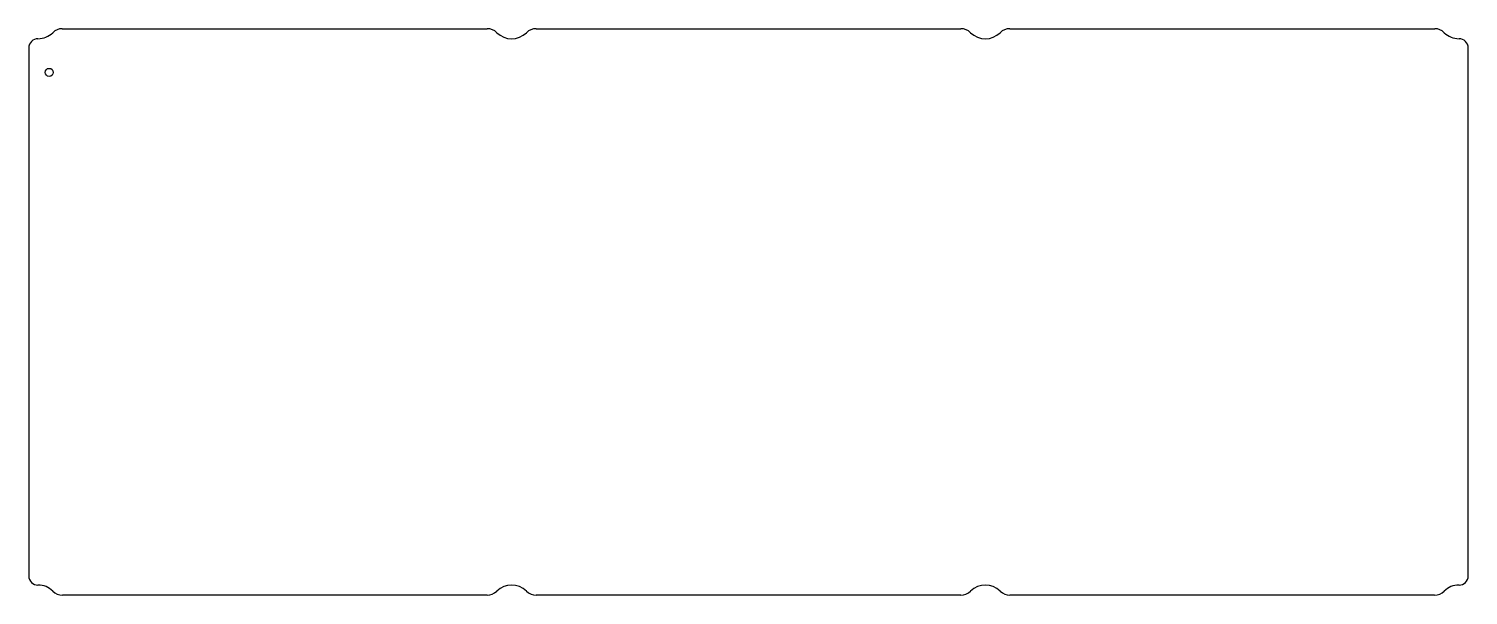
# Model space of a CAD drawing. Header units: millimetres. Extents: x 0 to 314, y -124 to 0.
import ezdxf

# ---------------------------------------------------------------- set-up
doc = ezdxf.new("R2010")
doc.units = ezdxf.units.MM
doc.layers.get('0').update_dxf_attribs({"linetype": 'CONTINUOUS'})

msp = doc.modelspace()

# ---------------------------------------------------------------- linework, layer by layer
for p, q in [((7.32, -0.02), (100.11, -0.02)), ((110.76, -0.02), (203.54, -0.02)), ((214.19, -0.02), (306.98, -0.02)), ((0, -4.2), (0, -119.6)), ((314.3, -119.6), (314.3, -4.2)), ((100.06, -123.82), (7.37, -123.82)), ((203.49, -123.82), (110.81, -123.82)), ((306.93, -123.82), (214.24, -123.82))]:
    msp.add_line(p, q)
msp.add_circle((4.45, -9.55), 0.875)
for centre, radius, start, end in [((2, -4.2), 2, 90, 180), ((2, 2.4), 4.6, 270, 314.4538), ((7.32, -3.02), 3, 90, 134.4538), ((100.11, -3.02), 3, 45.5462, 90), ((105.43, 2.4), 4.6, 225.5462, 314.4538), ((110.76, -3.02), 3, 90, 134.4538), ((203.54, -3.02), 3, 45.5462, 90), ((208.87, 2.4), 4.6, 225.5462, 314.4538), ((214.19, -3.02), 3, 90, 134.4538), ((306.98, -3.02), 3, 45.5462, 90), ((312.3, 2.4), 4.6, 225.5462, 270), ((312.3, -4.2), 2, 0, 89.9998), ((2, -119.6), 2, 180, 270), ((2, -126.2), 4.6, 45.0105, 90), ((105.43, -126.2), 4.6, 45.0105, 134.9895), ((208.87, -126.2), 4.6, 45.0105, 134.9895), ((312.3, -126.2), 4.6, 90, 134.9895), ((312.3, -119.6), 2, -89.9998, 0), ((7.37, -120.83), 3, 225.0105, 270), ((100.06, -120.83), 3, 270, 314.9895), ((110.81, -120.83), 3, 225.0105, 270), ((203.49, -120.83), 3, 270, 314.9895), ((214.24, -120.83), 3, 225.0105, 270), ((306.93, -120.83), 3, 270, 314.9895)]:
    msp.add_arc(centre, radius, start, end)

doc.saveas('drawing.dxf')
